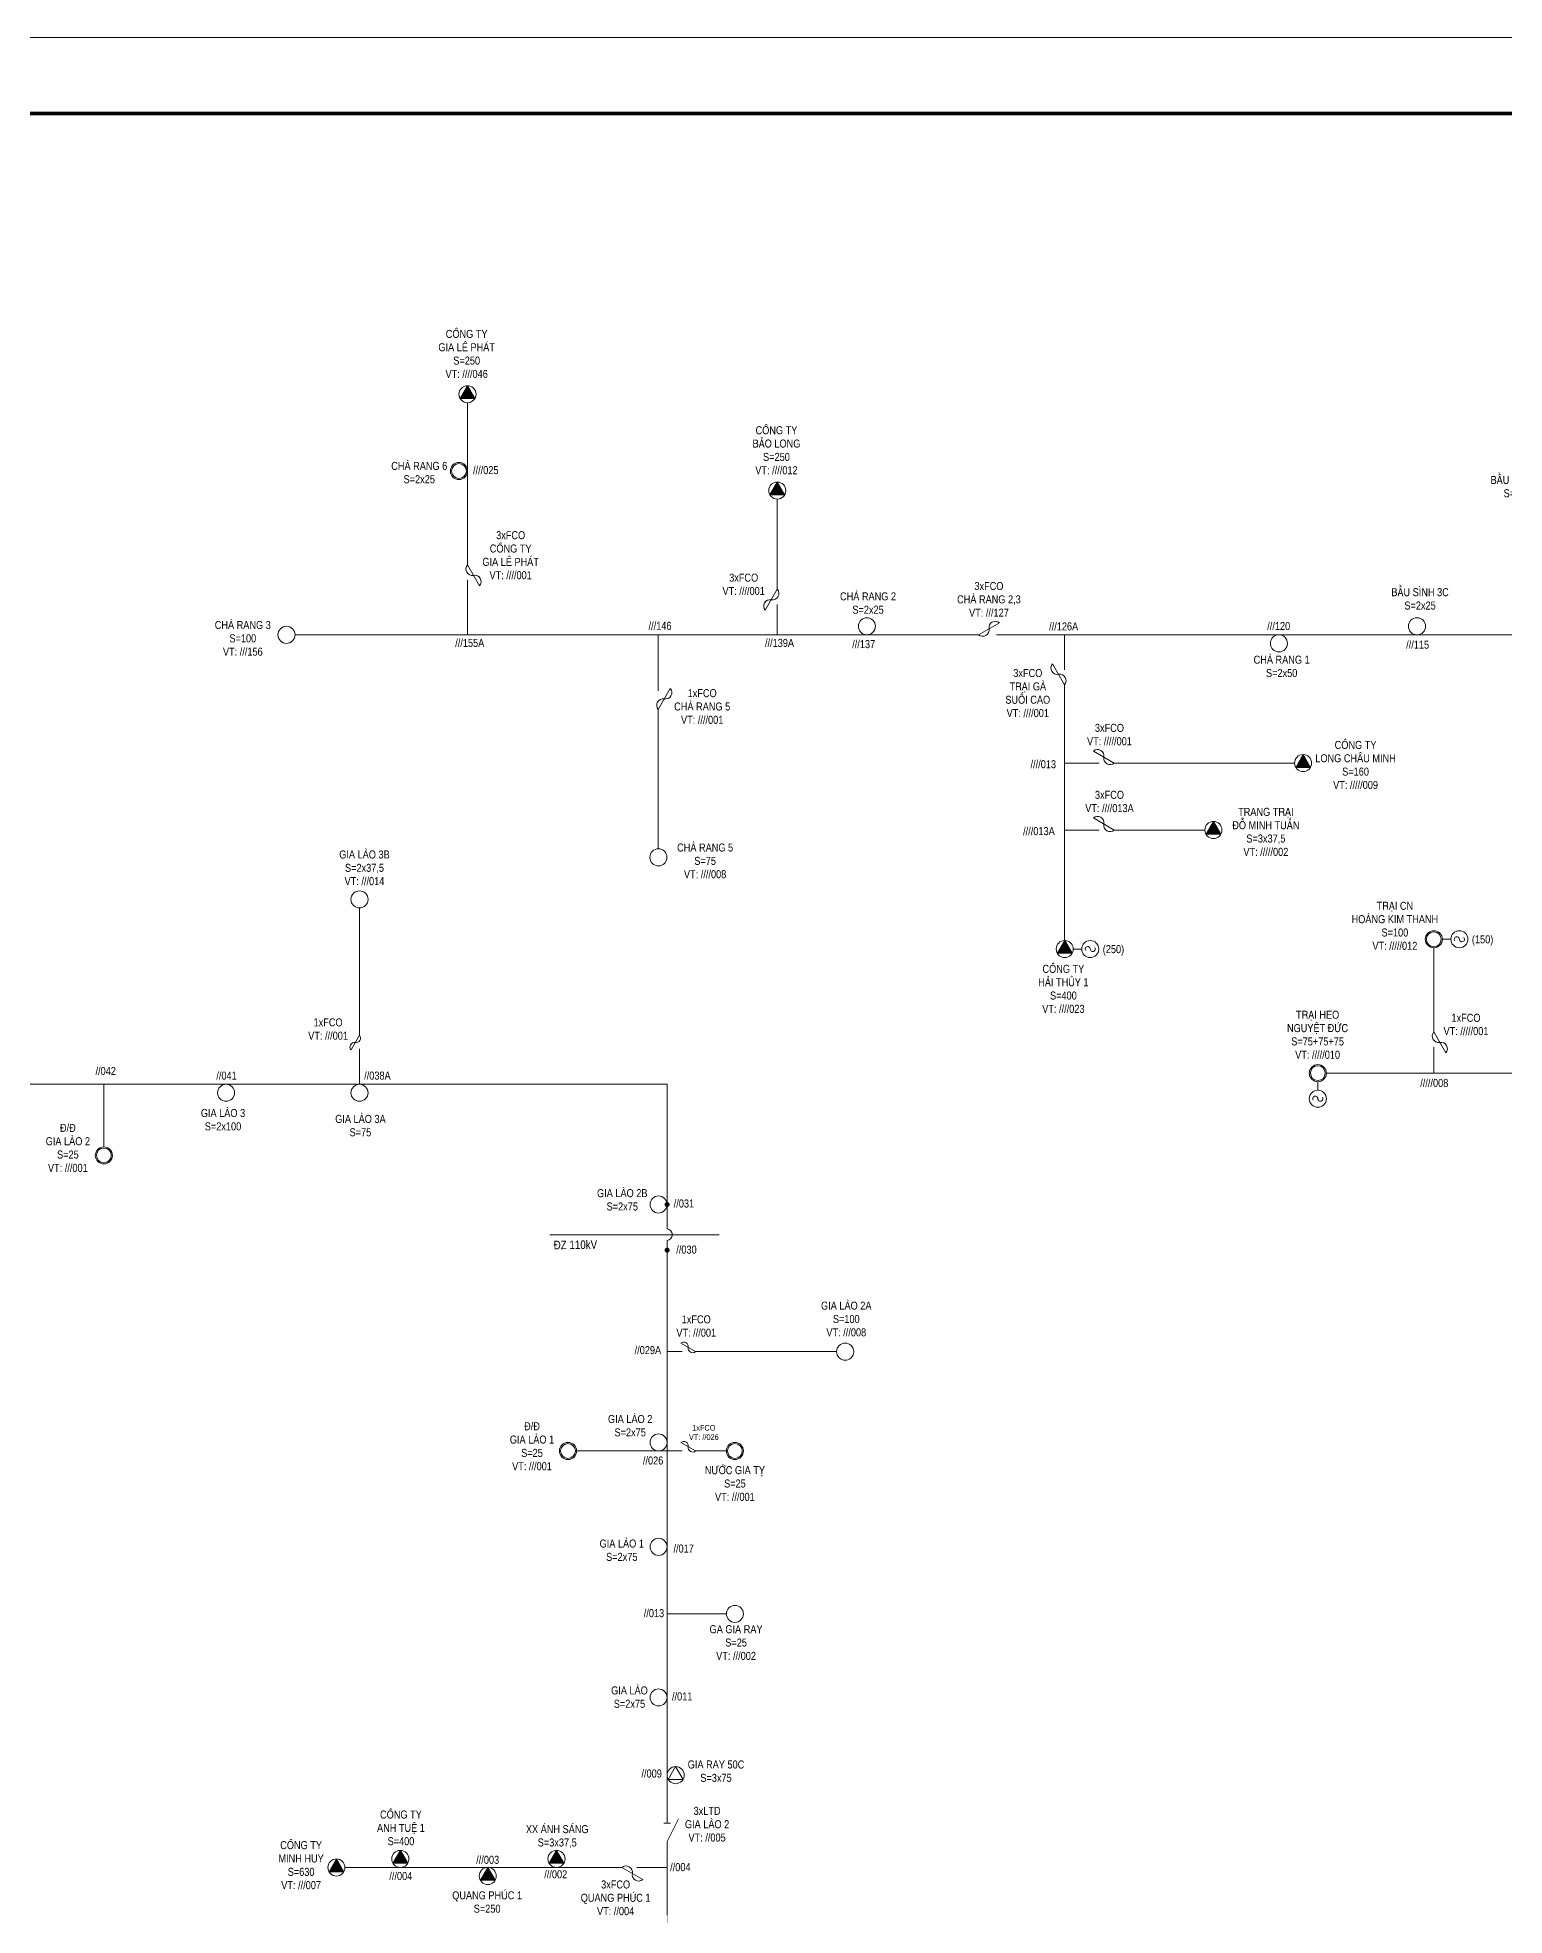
# Model space of a CAD drawing. Header units: inches. Extents: x 3694 to 9715, y -885 to 919.
# Drawn here: x 7890.6 to 8276.8, y 424.1 to 918.5 of the extents above; entities that cross this region are included whole.
import ezdxf

# ---------------------------------------------------------------- set-up
doc = ezdxf.new("R2010")
doc.units = ezdxf.units.IN
doc.header["$LTSCALE"] = 0.2
doc.header["$MEASUREMENT"] = 0
doc.layers.get('0').update_dxf_attribs({"lineweight": 5})
for name, color, linetype, lineweight in [('Day 110kV', 4, 'Continuous', 13), ('Khung', 7, 'Continuous', 13), ('TBA', 5, 'Continuous', 9), ('Text', 7, 'Continuous', 9), ('Thiet bi', 3, 'Continuous', 9), ('Tuyen 471', 3, 'Continuous', 13)]:
    doc.layers.add(name, color=color, linetype=linetype, lineweight=lineweight)
doc.styles.add('V-H-C', font='VHELVCN_0.TTF')

# ---------------------------------------------------------------- blocks, each defined once
blk = doc.blocks.new('TBA 1P')
at = {"color": 0}
blk.add_circle((0, 0.8), 0.8, dxfattribs=at)
blk = doc.blocks.new('TBA 3P')
at = {"color": 0}
blk.add_lwpolyline([(0, 1.6, 0, 1.39, 0), (0, 0.4, 0, 0, 0)], format="xyseb", dxfattribs=at)
blk.add_lwpolyline([(-0.69, 0.4), (0.69, 0.4), (0, 1.6)], close=True, dxfattribs=at)
blk.add_circle((0, 0.8), 0.8, dxfattribs=at)
blk = doc.blocks.new('FCO')
at = {"color": 0}
blk.add_lwpolyline([(0, 0, 0.707499), (0.8, 0.8, -0.707499), (1.6, 1.6, -5.301682)], format="xyb", dxfattribs=at)
blk.add_lwpolyline([(0, 0), (1.6, 1.6)], dxfattribs=at)
blk = doc.blocks.new('ALTD')
at = {"color": 0}
for points in [[(3.38, 1.08), (1.27, 0), (0, 0)], [(2.99, 0.31), (2.99, -0.31)], [(2.99, 0), (4.73, 0)]]:
    blk.add_lwpolyline(points, dxfattribs=at)

msp = doc.modelspace()

# ---------------------------------------------------------------- linework, layer by layer
at = {"layer": 'Day 110kV'}
msp.add_lwpolyline([(8025.5, 603.31), (8070.04, 603.31)], dxfattribs=at)
at = {"layer": 'Khung'}
msp.add_lwpolyline([(6760.27, 918.53), (9715.27, 918.53), (9715.27, -836.47), (6760.27, -836.47)], close=True, dxfattribs=at)
at = {"layer": 'Khung', "const_width": 1}
msp.add_lwpolyline([(6780.27, 898.53), (9695.27, 898.53), (9695.27, -816.47), (6780.27, -816.47)], close=True, dxfattribs=at)
at = {"layer": 'TBA', "color": 3}
for p, q in [((8165.5, 678.52), (8163.27, 678.52)), ((8262.66, 681.11), (8260.43, 681.11)), ((8227.65, 641.37), (8227.65, 643.6))]:
    msp.add_line(p, q, dxfattribs=at)
msp.add_lwpolyline([(8058.6, 463.26), (8056.66, 459.89), (8060.55, 459.89)], close=True, dxfattribs=at)
for centre, radius in [((8001.56, 804.39), 2.25), ((8001.56, 804.39), 1.95), ((8258.18, 681.11), 2.25), ((8258.18, 681.11), 1.95), ((8227.65, 645.85), 2.25), ((8227.65, 645.85), 1.95), ((7908.09, 624.19), 2.25), ((7908.09, 624.19), 1.95), ((8030.26, 546.37), 2.25), ((8030.26, 546.37), 1.95), ((8074.2, 546.37), 2.25), ((8074.2, 546.37), 1.95)]:
    msp.add_circle(centre, radius, dxfattribs=at)
at = {"layer": 'TBA', "color": 3, "ltscale": 2}
msp.add_circle((8058.6, 461.02), 2.25, dxfattribs=at)
at = {"layer": 'TBA', "color": 3}
for centre, start, end in [((8167.08, 678.52), 360, 218.6621), ((8168.41, 678.52), 180, 38.6621), ((8264.24, 681.11), 360, 218.6621), ((8265.58, 681.11), 180, 38.6621), ((8226.98, 639.12), 360, 218.6621), ((8228.32, 639.12), 180, 38.6621)]:
    msp.add_arc(centre, 0.669, start, end, dxfattribs=at)
at = {"layer": 'Thiet bi', "color": 3}
msp.add_lwpolyline([(8056.35, 424.13, 0.08, 0.08, 0), (8056.35, 421.78, 0.4, 0.4, 0)], format="xyseb", dxfattribs=at)
at = {"layer": 'Tuyen 471'}
for p, q in [((8054.02, 761.27), (8054.02, 746.52)), ((8054.02, 741.63), (8054.02, 704.92)), ((8056.35, 642.92), (7208.87, 642.92)), ((7908.09, 642.92), (7908.09, 626.44))]:
    msp.add_line(p, q, dxfattribs=at)
for points in [[(8003.81, 779.67), (8003.81, 822.36)], [(8085.36, 773.25), (8085.36, 797)], [(8003.81, 761.27), (8003.81, 775.71)], [(8085.36, 761.27), (8085.36, 769.29)], [(8138.36, 761.27), (7958.41, 761.27)], [(8333.2, 761.27), (8143.08, 761.27)], [(8160.97, 761.27), (8160.97, 752.07)], [(8160.97, 680.77), (8160.97, 748.12)], [(8160.97, 727.49), (8170.11, 727.49)], [(8174.07, 727.49), (8221.52, 727.49)], [(8160.97, 709.87), (8170.11, 709.87)], [(8174.07, 709.87), (8197.91, 709.87)], [(7975.38, 655.82), (7975.38, 689.36), (7975.38, 689.36)], [(8258.18, 656.69), (8258.18, 678.86)], [(8258.18, 645.85), (8258.18, 652.73)], [(7975.38, 652.27), (7975.38, 642.92)], [(8303.52, 645.85), (8303.52, 645.85), (8229.9, 645.85)], [(8060.3, 572.52), (8056.35, 572.52)], [(8063.85, 572.52), (8100.97, 572.52), (8100.97, 572.52)], [(8056.35, 546.37), (8032.51, 546.37)], [(8060.3, 546.37), (8056.35, 546.37)], [(8071.95, 546.37), (8063.85, 546.37)], [(8071.95, 503.48), (8056.35, 503.48)], [(8044.45, 436.7), (7971.55, 436.7)], [(8056.35, 436.7), (8048.4, 436.7)], [(8056.35, 424.13), (8056.35, 440.01)]]:
    msp.add_lwpolyline(points, dxfattribs=at)
msp.add_lwpolyline([(8056.35, 453.3), (8056.35, 601.77, 0.902375), (8056.35, 604.86), (8056.35, 642.92)], format="xyb", dxfattribs=at)
at = {"layer": 'Tuyen 471', "const_width": 0.647}
for points in [[(8056.35, 611.59, 1), (8056.35, 610.92, 1), (8056.35, 611.59, 2.414214)], [(8056.35, 599.57, 1), (8056.35, 598.9, 1), (8056.35, 599.57, 2.414214)]]:
    msp.add_lwpolyline(points, format="xyb", dxfattribs=at)

# ---------------------------------------------------------------- block references
at = {"layer": 'TBA', "color": 3}
for name, p, xscale, yscale, zscale in [('TBA 3P', (8003.81, 822.36), 2.809729812779551, 2.809729812779551, 2.809729812779032), ('TBA 3P', (8085.36, 797), 2.809729812779551, 2.809729812779551, 2.809729812779032), ('TBA 1P', (8217.4, 756.77), 2.809729812779551, 2.809729812778642, 2.809729812779032), ('TBA 3P', (8223.77, 725.25), 2.809729812779551, 2.809729812779551, 2.809729812779032), ('TBA 3P', (8200.16, 707.62), 2.809729812779551, 2.809729812779551, 2.809729812779032), ('TBA 3P', (8161.02, 676.28), 2.809729812779551, 2.809729812779551, 2.809729812779032), ('TBA 1P', (8264.91, 678.86), 2.809729812779551, 2.809729812779551, 2.809729812779032), ('TBA 1P', (8167.74, 676.28), 2.809729812779551, 2.809729812778642, 2.809729812779032), ('TBA 1P', (8227.65, 636.87), 2.809729812779551, 2.809729812779551, 2.809729812779032), ('TBA 1P', (8103.22, 570.27), 2.809786007375806, 2.809786007374498, 2.809786007375288), ('TBA 1P', (8054.11, 546.37), 2.809729812779551, 2.809729812778642, 2.809729812779032), ('TBA 1P', (8054.11, 518.88), 2.809729812779551, 2.809729812778642, 2.809729812779032), ('TBA 1P', (8074.2, 501.23), 2.809729812779551, 2.809729812778642, 2.809729812779032), ('TBA 1P', (8054.11, 479.23), 2.809729812779551, 2.809729812778642, 2.809729812779032), ('TBA 3P', (7969.3, 434.45), 2.809729812779551, 2.809729812778642, 2.809729812779032), ('TBA 3P', (7986.13, 436.7), 2.809729812779551, 2.809729812778642, 2.809729812779032), ('TBA 3P', (8027.23, 436.7), 2.809729812779551, 2.809729812778642, 2.809729812779032), ('TBA 3P', (8009.14, 432.21), 2.809729812779551, 2.809729812778642, 2.809729812779032)]:
    msp.add_blockref(name, p, dxfattribs=dict(at, xscale=xscale, yscale=yscale, zscale=zscale))
for p, xscale, yscale, zscale, rotation in [((7958.41, 761.27), 2.809729812779096, 2.809729812778642, 2.809729812779032, 90), ((8111.19, 763.52), 2.809729812779096, 2.809729812778642, 2.809729812779032, 90), ((8251.5, 763.52), 2.809729812779551, 2.809729812778642, 2.809729812779032, 270), ((8056.31, 702.67), 2.809729812779096, 2.809729812778642, 2.809729812779032, 90), ((7977.63, 691.61), 2.809786007375806, 2.809786007373987, 2.809786007375288, 90), ((7942.5, 640.68), 2.809729812778642, 2.809729812778642, 2.809729812779032, 90), ((7977.63, 640.68), 2.809729812778642, 2.809729812778642, 2.809729812779032, 90), ((8056.35, 611.26), 2.809729812778642, 2.809729812778642, 2.809729812779032, 90)]:
    msp.add_blockref('TBA 1P', p, dxfattribs=dict(at, xscale=xscale, yscale=yscale, zscale=zscale, rotation=rotation))
at = {"layer": 'Thiet bi', "color": 3}
for name, p, xscale, yscale, zscale, rotation in [('FCO', (8003.81, 779.67), 2.809729812778733, 2.809729812778642, 2.809729812779032, 254.9999999999864), ('FCO', (8085.36, 773.25), -2.809729812778584, 2.809729812778642, 2.809729812779032, 104.999999999976), ('FCO', (8138.36, 761.27), 2.809729812778497, 2.809729812778642, 2.809729812779032, 345.0000000000044), ('FCO', (8160.97, 748.12), 2.809729812778733, 2.809729812778642, 2.809729812779032, 74.99999999998644), ('FCO', (8054.02, 741.63), -2.809729812778701, 2.809729812778642, 2.809729812779032, 284.9999999999754), ('FCO', (8174.07, 727.49), -2.809729812778497, 2.809729812778642, 2.809729812779032, 14.99999999999563), ('FCO', (8174.07, 709.87), -2.809729812778497, 2.809729812778642, 2.809729812779032, 14.99999999999563), ('FCO', (7975.38, 655.82), -1.966850205163414, 1.9668502051627, 1.966850205162701, 104.9999999999476), ('FCO', (8258.18, 656.69), 2.809729812778733, 2.809729812779551, 2.809729812779032, 254.9999999999864), ('FCO', (8063.85, 572.52), -1.966850205163628, 1.966850205163183, 1.966850205162701, 14.99999999997077), ('FCO', (8063.85, 546.37), -1.966810868945453, 1.966810868945686, 1.966810868945322, 14.99999999998908), ('ALTD', (8056.35, 440.01), -2.809729812779551, 2.809729812779551, 2.809729812779032, 270), ('FCO', (8044.45, 436.7), -2.809729812778497, 2.809729812779551, 2.809729812779032, 194.9999999999956)]:
    msp.add_blockref(name, p, dxfattribs=dict(at, xscale=xscale, yscale=yscale, zscale=zscale, rotation=rotation))

# ---------------------------------------------------------------- texts
at = {"layer": 'Text', "attachment_point": 5, "style": 'V-H-C'}
for s, insert, char_height, width in [('COÂNG TY\\PGIA LEÂ PHAÙT\\PS=250\\PVT: ////046', (8003.59, 835.21), 2.1073, 32.0096), ('COÂNG TY\\PBAÛO LONG\\PS=250\\PVT: ////012', (8085.14, 809.85), 2.1073, 32.0096), ('CHAØ RANG 6\\PS=2x25', (7991.11, 803.97), 2.1073, 28.1807), ('////025', (8008.62, 804.62), 2.107, 28.1807), ('BAÀU SÌNH 3D\\PS=2x25', (8280.68, 800.28), 2.1073, 28.1807), ('3xFCO\\PCOÂNG TY\\PGIA LEÂ PHAÙT\\PVT: ////001', (8015.17, 782.22), 2.1073, 18.1328), ('3xFCO\\PVT: ////001', (8076.51, 774.55), 2.1073, 18.1328), ('CHAØ RANG 2\\PS=2x25', (8109.25, 769.62), 2.1073, 28.1807), ('3xFCO \\PCHAØ RANG 2,3\\PVT: ///127 ', (8141.07, 770.59), 2.1073, 28.1807), ('BAÀU SÌNH 3C\\PS=2x25', (8254.56, 770.72), 2.1073, 28.1807), ('CHAØ RANG 3\\PS=100\\PVT: ///156', (7944.66, 760.33), 2.1073, 28.1807), ('///146', (8054.49, 763.62), 2.107, 28.1807), ('///126A', (8160.74, 763.46), 2.107, 28.1807), ('///120', (8217.35, 763.58), 2.107, 28.1807), ('///155A', (8004.4, 759.12), 2.107, 18.1328), ('///139A', (8085.94, 759.12), 2.107, 18.1328), ('///137', (8108.1, 758.81), 2.107, 28.1807), ('///115', (8253.92, 758.66), 2.107, 28.1807), ('3xFCO \\PTRAÏI GAØ\\PSUOÁI CAO\\PVT: ////001 ', (8151.3, 745.92), 2.1073, 28.1807), ('CHAØ RANG 1\\PS=2x50', (8218.13, 752.95), 2.1073, 28.1807), ('1xFCO\\PCHAØ RANG 5\\PVT: ////001', (8065.59, 742.38), 2.1073, 28.1807), ('3xFCO\\PVT: /////001', (8172.8, 734.99), 2.1073, 28.1807), ('COÂNG TY\\PLONG CHAÂU MINH\\PS=160\\PVT: /////009', (8237.58, 726.99), 2.1073, 28.1807), ('////013', (8155.38, 727.18), 2.107, 28.1807), ('3xFCO\\PVT: ////013A', (8172.8, 717.37), 2.1073, 28.1807), ('TRANG TRAÏI\\PÑOÃ MINH TUAÁN\\PS=3x37,5\\PVT: /////002', (8213.97, 709.37), 2.1073, 28.1807), ('////013A', (8154.23, 709.56), 2.107, 28.1807), ('GIA LAØO 3B\\PS=2x37,5\\PVT: ///014', (7976.69, 699.9), 2.1073, 38.3248), ('CHAØ RANG 5\\PS=75\\PVT: ////008', (8066.36, 701.73), 2.1073, 28.1807), ('TRAÏI CN\\PHOAØNG KIM THANH\\PS=100\\PVT: /////012', (8247.93, 684.63), 2.1073, 28.1807), ('(250)', (8173.85, 678.19, 1), 2.107, 28.1807), ('(150)', (8271.02, 680.77, 1), 2.107, 28.1807), ('COÂNG TY\\PHAÛI THUÛY 1\\PS=400\\PVT: ////023', (8160.67, 668.03), 2.1073, 28.1807), ('1xFCO\\PVT: ///001', (7967.11, 657.45), 2.107, 38.8687), ('TRAÏI HEO \\PNGUYEÄT ÑÖÙC\\PS=75+75+75\\PVT: /////010', (8227.59, 655.95), 2.1073, 28.1807), ('1xFCO\\PVT: /////001', (8266.65, 658.66), 2.1073, 28.1807), ('//042', (7908.57, 646.4), 2.107, 7.0464), ('//041', (7940.38, 645.19), 2.107, 28.1807), ('//038A', (7980.1, 645.19), 2.107, 28.1807), ('/////008', (8258.3, 643.26), 2.107, 28.1807), ('GIA LAØO 3\\PS=2x100', (7939.45, 633.58), 2.107, 28.1807), ('GIA LAØO 3A\\PS=75', (7975.62, 632.03), 2.1073, 28.1807), ('Ñ/Ñ\\PGIA LAØO 2\\PS=25\\PVT: ///001', (7898.61, 626.16), 2.107, 28.1807), ('GIA LAØO 2B\\PS=2x75', (8044.55, 612.49), 2.1073, 28.1807), ('//031', (8060.78, 611.52), 2.107, 28.1807), ('//030', (8061.45, 599.38), 2.107, 28.1807), ('GIA LAØO 2A\\PS=100\\PVT: ///008', (8103.52, 581.11), 2.1073, 38.3248), ('1xFCO\\PVT: ///001', (8064.02, 579.26), 2.107, 38.8687), ('//029A', (8051.29, 572.91), 2.107, 7.0465), ('Ñ/Ñ\\PGIA LAØO 1\\PS=25\\PVT: ///001', (8020.79, 547.6), 2.107, 28.1807), ('GIA LAØO 2\\PS=2x75', (8046.63, 553.01), 2.107, 28.1807), ('1xFCO\\PVT: //026', (8066.02, 551.24), 1.475, 27.2081), ('//026', (8052.67, 543.85), 2.107, 7.0464), ('NÖÔÙC GIA TÎ\\PS=25\\PVT: ///001', (8074.2, 537.79), 2.1073, 28.1807), ('GIA LAØO 1\\PS=2x75', (8044.42, 520.22), 2.107, 28.1807), ('//017', (8060.71, 520.66), 2.107, 7.0464), ('//013', (8052.89, 503.66), 2.107, 7.0464), ('GA GIA RAY\\PS=25\\PVT: ///002', (8074.51, 495.91), 2.107, 28.1807), ('GIA LAØO\\PS=2x75', (8046.45, 481.55), 2.107, 28.1807), ('//011', (8060.33, 481.73), 2.107, 7.0464), ('GIA RAY 50C\\PS=3x75', (8069.23, 462.05), 2.1073, 28.1807), ('//009', (8052.28, 461.42), 2.107, 7.0464), ('COÂNG TY\\PANH TUEÄ 1\\PS=400', (7986.29, 447.11), 2.107, 28.1807), ('3xLTD\\PGIA LAØO 2\\PVT: //005', (8066.88, 448.08), 2.107, 14.0117), ('XX AÙNH SAÙNG\\PS=3x37,5', (8027.43, 444.85), 2.1073, 28.1807), ('COÂNG TY\\PMINH HUY\\PS=630\\PVT: ///007', (7960.01, 437.3), 2.107, 28.1807), ('///004', (7986.25, 434.44), 2.107, 7.0464), ('///003', (8009.12, 438.71), 2.107, 7.0464), ('///002', (8027.03, 434.89), 2.107, 7.0464), ('//004', (8059.84, 436.78), 2.107, 7.0464), ('QUANG PHUÙC 1\\PS=250', (8008.97, 427.6), 2.1073, 28.1807), ('3xFCO\\PQUANG PHUÙC 1\\PVT: //004', (8042.8, 428.71), 2.1073, 21.5914)]:
    msp.add_mtext(s, dxfattribs=dict(at, insert=insert, char_height=char_height, width=width))
at = {"layer": 'Text', "insert": (8032.22, 600.65), "char_height": 2.248, "width": 63.3625, "attachment_point": 5, "rotation": 0.616, "line_spacing_factor": 1.1, "style": 'V-H-C'}
msp.add_mtext('ÑZ 110kV', dxfattribs=at)

doc.saveas('drawing.dxf')
